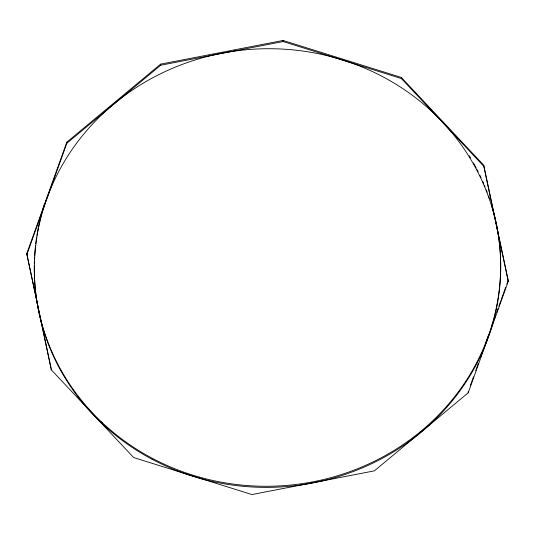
<?xml version="1.0" encoding="UTF-8"?>
<svg xmlns="http://www.w3.org/2000/svg" width="535" height="535" viewBox="0 0 535 535"><rect width="100%" height="100%" fill="white"/><g stroke="black" fill="none" stroke-linecap="round" stroke-linejoin="round"><path stroke-width="0.8" d="M26.75 253.643L66.801 142.176L160.62 64.147L283.068 40.453L401.344 77.455L483.747 165.228L508.196 280.26L508.25 281.356L468.199 392.824L374.38 470.853L251.931 494.547L133.656 457.545L51.253 369.772L26.75 253.643L51.026 367.859M26.803 254.74L66.855 143.273L66.801 142.176M470.405 385.447L473.508 376.814M475.762 370.534L478.303 363.472M480.557 357.193L483.098 350.124M485.633 343.062L488.455 335.211M491.277 327.36L493.531 321.08M494.661 317.944L495.504 315.583M496.634 312.447L498.045 308.521M498.887 306.167L500.86 300.67M501.429 299.098L505.655 287.328M506.785 284.185L508.196 280.26M66.855 143.273L160.674 65.237L283.122 41.549L401.397 78.545L483.8 166.325L508.25 281.356M101.209 421.948L102.345 423.158M483.747 165.228L483.8 166.325M468.145 391.727L468.199 392.824M401.344 77.455L401.397 78.545M283.068 40.453L283.122 41.549M160.62 64.147L160.674 65.237M51.2 368.675L51.253 369.772M500.66 264.43A233.22 219.297 -2.8 0 1 266.557 486.282A233.22 219.297 -2.8 0 1 34.307 265.353M34.334 263.695A233.22 219.297 -2.8 0 1 34.407 261.214M34.467 259.549A233.22 219.297 -2.8 0 1 34.588 257.061M34.688 255.396A233.22 219.297 -2.8 0 1 35.557 245.404M35.751 243.739A233.22 219.297 -2.8 0 1 36.654 237.092M36.915 235.433A233.22 219.297 -2.8 0 1 37.33 232.952M37.617 231.307A233.22 219.297 -2.8 0 1 43.275 207.914M43.756 206.343A233.22 219.297 -2.8 0 1 44.505 203.989M51.22 186.12A233.22 219.297 -2.8 0 1 52.216 183.826M430.26 108.993A233.22 219.297 -2.8 0 1 431.457 110.09M469.208 155.812A233.22 219.297 -2.8 0 1 470.499 157.919M473.415 162.914A233.22 219.297 -2.8 0 1 476.21 168.003M476.986 169.475A233.22 219.297 -2.8 0 1 478.123 171.688M479.962 175.42A233.22 219.297 -2.8 0 1 481.032 177.673M482.757 181.459A233.22 219.297 -2.8 0 1 483.754 183.739M484.402 185.27A233.22 219.297 -2.8 0 1 485.038 186.802M486.275 189.878A233.22 219.297 -2.8 0 1 487.171 192.192M488.595 196.064A233.22 219.297 -2.8 0 1 489.411 198.398M491.919 206.196A233.22 219.297 -2.8 0 1 500.653 263.608M152.04 459.237A233.22 219.297 -2.8 0 0 500.713 265.527A233.22 219.297 -2.8 0 0 149.827 79.374A233.22 219.297 -2.8 0 0 152.04 459.237"/></g></svg>
